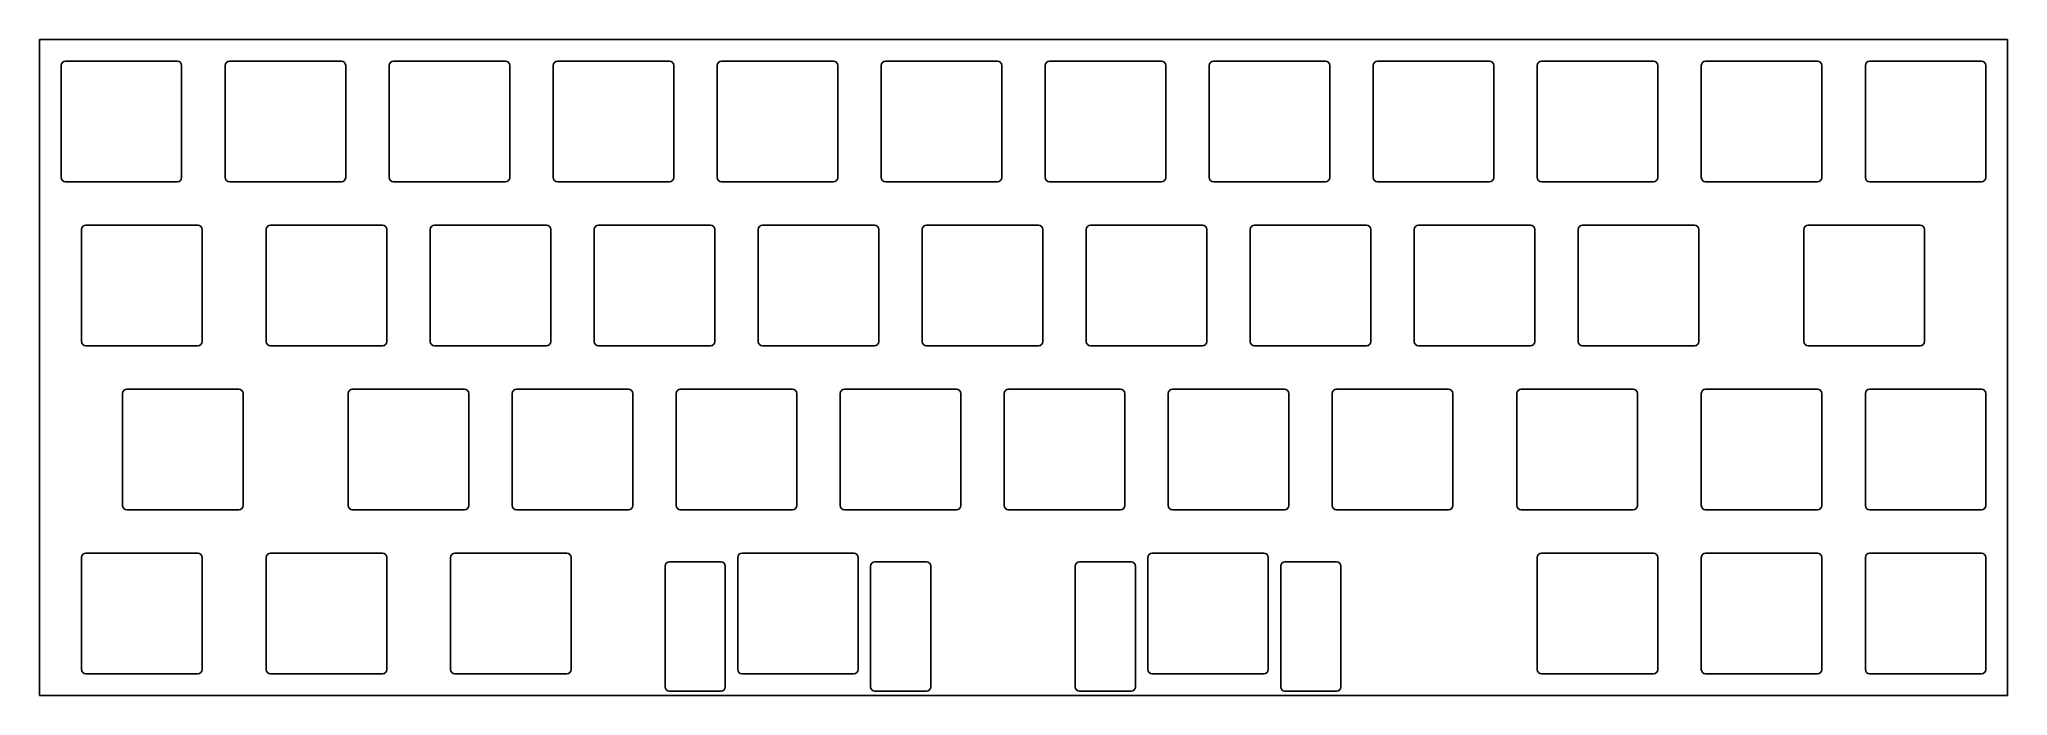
# Model space of a CAD drawing. Header units: millimetres. Extents: x 0 to 229, y -76 to 0.
import ezdxf

# ---------------------------------------------------------------- set-up
doc = ezdxf.new("R2010")
doc.units = ezdxf.units.MM

msp = doc.modelspace()

# ---------------------------------------------------------------- linework, layer by layer
for p, q in [((0, 0), (228.6, 0)), ((0, -76.2), (0, 0)), ((228.6, -76.2), (228.6, 0)), ((2.525, -3.025), (2.525, -16.025)), ((3.025, -2.525), (16.025, -2.525)), ((16.525, -3.025), (16.525, -16.025)), ((21.575, -3.025), (21.575, -16.025)), ((22.075, -2.525), (35.075, -2.525)), ((35.575, -3.025), (35.575, -16.025)), ((40.625, -3.025), (40.625, -16.025)), ((41.125, -2.525), (54.125, -2.525)), ((54.625, -3.025), (54.625, -16.025)), ((59.675, -3.025), (59.675, -16.025)), ((60.175, -2.525), (73.175, -2.525)), ((73.675, -3.025), (73.675, -16.025)), ((78.725, -3.025), (78.725, -16.025)), ((79.225, -2.525), (92.225, -2.525)), ((92.725, -3.025), (92.725, -16.025)), ((97.775, -3.025), (97.775, -16.025)), ((98.275, -2.525), (111.275, -2.525)), ((111.775, -3.025), (111.775, -16.025)), ((116.825, -3.025), (116.825, -16.025)), ((117.325, -2.525), (130.325, -2.525)), ((130.825, -3.025), (130.825, -16.025)), ((135.875, -3.025), (135.875, -16.025)), ((136.375, -2.525), (149.375, -2.525)), ((149.875, -3.025), (149.875, -16.025)), ((154.925, -3.025), (154.925, -16.025)), ((155.425, -2.525), (168.425, -2.525)), ((168.925, -3.025), (168.925, -16.025)), ((173.975, -3.025), (173.975, -16.025)), ((174.475, -2.525), (187.475, -2.525)), ((187.975, -3.025), (187.975, -16.025)), ((193.025, -3.025), (193.025, -16.025)), ((193.525, -2.525), (206.525, -2.525)), ((207.025, -3.025), (207.025, -16.025)), ((212.075, -3.025), (212.075, -16.025)), ((212.575, -2.525), (225.575, -2.525)), ((226.075, -3.025), (226.075, -16.025)), ((3.025, -16.525), (16.025, -16.525)), ((22.075, -16.525), (35.075, -16.525)), ((41.125, -16.525), (54.125, -16.525)), ((60.175, -16.525), (73.175, -16.525)), ((79.225, -16.525), (92.225, -16.525)), ((98.275, -16.525), (111.275, -16.525)), ((117.325, -16.525), (130.325, -16.525)), ((136.375, -16.525), (149.375, -16.525)), ((155.425, -16.525), (168.425, -16.525)), ((174.475, -16.525), (187.475, -16.525)), ((193.525, -16.525), (206.525, -16.525)), ((212.575, -16.525), (225.575, -16.525)), ((4.90625, -22.075), (4.90625, -35.075)), ((5.40625, -21.575), (18.40625, -21.575)), ((18.90625, -22.075), (18.90625, -35.075)), ((26.3375, -22.075), (26.3375, -35.075)), ((26.8375, -21.575), (39.8375, -21.575)), ((40.3375, -22.075), (40.3375, -35.075)), ((45.3875, -22.075), (45.3875, -35.075)), ((45.8875, -21.575), (58.8875, -21.575)), ((59.3875, -22.075), (59.3875, -35.075)), ((64.4375, -22.075), (64.4375, -35.075)), ((64.9375, -21.575), (77.9375, -21.575)), ((78.4375, -22.075), (78.4375, -35.075)), ((83.4875, -22.075), (83.4875, -35.075)), ((83.9875, -21.575), (96.9875, -21.575)), ((97.4875, -22.075), (97.4875, -35.075)), ((102.5375, -22.075), (102.5375, -35.075)), ((103.0375, -21.575), (116.0375, -21.575)), ((116.5375, -22.075), (116.5375, -35.075)), ((121.5875, -22.075), (121.5875, -35.075)), ((122.0875, -21.575), (135.0875, -21.575)), ((135.5875, -22.075), (135.5875, -35.075)), ((140.6375, -22.075), (140.6375, -35.075)), ((141.1375, -21.575), (154.1375, -21.575)), ((154.6375, -22.075), (154.6375, -35.075)), ((159.6875, -22.075), (159.6875, -35.075)), ((160.1875, -21.575), (173.1875, -21.575)), ((173.6875, -22.075), (173.6875, -35.075)), ((178.7375, -22.075), (178.7375, -35.075)), ((179.2375, -21.575), (192.2375, -21.575)), ((192.7375, -22.075), (192.7375, -35.075)), ((204.93125, -22.075), (204.93125, -35.075)), ((205.43125, -21.575), (218.43125, -21.575)), ((218.93125, -22.075), (218.93125, -35.075)), ((5.40625, -35.575), (18.40625, -35.575)), ((26.8375, -35.575), (39.8375, -35.575)), ((45.8875, -35.575), (58.8875, -35.575)), ((64.9375, -35.575), (77.9375, -35.575)), ((83.9875, -35.575), (96.9875, -35.575)), ((103.0375, -35.575), (116.0375, -35.575)), ((122.0875, -35.575), (135.0875, -35.575)), ((141.1375, -35.575), (154.1375, -35.575)), ((160.1875, -35.575), (173.1875, -35.575)), ((179.2375, -35.575), (192.2375, -35.575)), ((205.43125, -35.575), (218.43125, -35.575)), ((9.66875, -41.125), (9.66875, -54.125)), ((10.16875, -40.625), (23.16875, -40.625)), ((23.66875, -41.125), (23.66875, -54.125)), ((35.8625, -41.125), (35.8625, -54.125)), ((36.3625, -40.625), (49.3625, -40.625)), ((49.8625, -41.125), (49.8625, -54.125)), ((54.9125, -41.125), (54.9125, -54.125)), ((55.4125, -40.625), (68.4125, -40.625)), ((68.9125, -41.125), (68.9125, -54.125)), ((73.9625, -41.125), (73.9625, -54.125)), ((74.4625, -40.625), (87.4625, -40.625)), ((87.9625, -41.125), (87.9625, -54.125)), ((93.0125, -41.125), (93.0125, -54.125)), ((93.5125, -40.625), (106.5125, -40.625)), ((107.0125, -41.125), (107.0125, -54.125)), ((112.0625, -41.125), (112.0625, -54.125)), ((112.5625, -40.625), (125.5625, -40.625)), ((126.0625, -41.125), (126.0625, -54.125)), ((131.1125, -41.125), (131.1125, -54.125)), ((131.6125, -40.625), (144.6125, -40.625)), ((145.1125, -41.125), (145.1125, -54.125)), ((150.1625, -41.125), (150.1625, -54.125)), ((150.6625, -40.625), (163.6625, -40.625)), ((164.1625, -41.125), (164.1625, -54.125)), ((171.59375, -41.125), (171.59375, -54.125)), ((172.09375, -40.625), (185.09375, -40.625)), ((185.59375, -41.125), (185.59375, -54.125)), ((193.025, -41.125), (193.025, -54.125)), ((193.525, -40.625), (206.525, -40.625)), ((207.025, -41.125), (207.025, -54.125)), ((212.075, -41.125), (212.075, -54.125)), ((212.575, -40.625), (225.575, -40.625)), ((226.075, -41.125), (226.075, -54.125)), ((10.16875, -54.625), (23.16875, -54.625)), ((36.3625, -54.625), (49.3625, -54.625)), ((55.4125, -54.625), (68.4125, -54.625)), ((74.4625, -54.625), (87.4625, -54.625)), ((93.5125, -54.625), (106.5125, -54.625)), ((112.5625, -54.625), (125.5625, -54.625)), ((131.6125, -54.625), (144.6125, -54.625)), ((150.6625, -54.625), (163.6625, -54.625)), ((172.09375, -54.625), (185.09375, -54.625)), ((193.525, -54.625), (206.525, -54.625)), ((212.575, -54.625), (225.575, -54.625)), ((4.90625, -60.175), (4.90625, -73.175)), ((5.40625, -59.675), (18.40625, -59.675)), ((18.90625, -60.175), (18.90625, -73.175)), ((26.3375, -60.175), (26.3375, -73.175)), ((26.8375, -59.675), (39.8375, -59.675)), ((40.3375, -60.175), (40.3375, -73.175)), ((47.76875, -60.175), (47.76875, -73.175)), ((48.26875, -59.675), (61.26875, -59.675)), ((61.76875, -60.175), (61.76875, -73.175)), ((72.66825, -61.175), (72.66825, -75.175)), ((73.16825, -60.675), (79.16825, -60.675)), ((79.66825, -61.175), (79.66825, -75.175)), ((81.10625, -60.175), (81.10625, -73.175)), ((81.60625, -59.675), (94.60625, -59.675)), ((95.10625, -60.175), (95.10625, -73.175)), ((96.54425, -61.175), (96.54425, -75.175)), ((97.04425, -60.675), (103.04425, -60.675)), ((103.54425, -61.175), (103.54425, -75.175)), ((120.29325, -61.175), (120.29325, -75.175)), ((120.79325, -60.675), (126.79325, -60.675)), ((127.29325, -61.175), (127.29325, -75.175)), ((128.73125, -60.175), (128.73125, -73.175)), ((129.23125, -59.675), (142.23125, -59.675)), ((142.73125, -60.175), (142.73125, -73.175)), ((144.16925, -61.175), (144.16925, -75.175)), ((144.66925, -60.675), (150.66925, -60.675)), ((151.16925, -61.175), (151.16925, -75.175)), ((173.975, -60.175), (173.975, -73.175)), ((174.475, -59.675), (187.475, -59.675)), ((187.975, -60.175), (187.975, -73.175)), ((193.025, -60.175), (193.025, -73.175)), ((193.525, -59.675), (206.525, -59.675)), ((207.025, -60.175), (207.025, -73.175)), ((212.075, -60.175), (212.075, -73.175)), ((212.575, -59.675), (225.575, -59.675)), ((226.075, -60.175), (226.075, -73.175)), ((5.40625, -73.675), (18.40625, -73.675)), ((26.8375, -73.675), (39.8375, -73.675)), ((48.26875, -73.675), (61.26875, -73.675)), ((81.60625, -73.675), (94.60625, -73.675)), ((129.23125, -73.675), (142.23125, -73.675)), ((174.475, -73.675), (187.475, -73.675)), ((193.525, -73.675), (206.525, -73.675)), ((212.575, -73.675), (225.575, -73.675)), ((0, -76.2), (228.6, -76.2)), ((73.16825, -75.675), (79.16825, -75.675)), ((97.04425, -75.675), (103.04425, -75.675)), ((120.79325, -75.675), (126.79325, -75.675)), ((144.66925, -75.675), (150.66925, -75.675))]:
    msp.add_line(p, q)
for centre, start, end in [((3.025, -3.025), 90, 180), ((16.025, -3.025), 0, 90), ((22.075, -3.025), 90, 180), ((35.075, -3.025), 0, 90), ((41.125, -3.025), 90, 180), ((54.125, -3.025), 0, 90), ((60.175, -3.025), 90, 180), ((73.175, -3.025), 0, 90), ((79.225, -3.025), 90, 180), ((92.225, -3.025), 0, 90), ((98.275, -3.025), 90, 180), ((111.275, -3.025), 0, 90), ((117.325, -3.025), 90, 180), ((130.325, -3.025), 0, 90), ((136.375, -3.025), 90, 180), ((149.375, -3.025), 0, 90), ((155.425, -3.025), 90, 180), ((168.425, -3.025), 0, 90), ((174.475, -3.025), 90, 180), ((187.475, -3.025), 0, 90), ((193.525, -3.025), 90, 180), ((206.525, -3.025), 0, 90), ((212.575, -3.025), 90, 180), ((225.575, -3.025), 0, 90), ((3.025, -16.025), 180, 270), ((16.025, -16.025), 270, 0), ((22.075, -16.025), 180, 270), ((35.075, -16.025), 270, 0), ((41.125, -16.025), 180, 270), ((54.125, -16.025), 270, 0), ((60.175, -16.025), 180, 270), ((73.175, -16.025), 270, 0), ((79.225, -16.025), 180, 270), ((92.225, -16.025), 270, 0), ((98.275, -16.025), 180, 270), ((111.275, -16.025), 270, 0), ((117.325, -16.025), 180, 270), ((130.325, -16.025), 270, 0), ((136.375, -16.025), 180, 270), ((149.375, -16.025), 270, 0), ((155.425, -16.025), 180, 270), ((168.425, -16.025), 270, 0), ((174.475, -16.025), 180, 270), ((187.475, -16.025), 270, 0), ((193.525, -16.025), 180, 270), ((206.525, -16.025), 270, 0), ((212.575, -16.025), 180, 270), ((225.575, -16.025), 270, 0), ((5.40625, -22.075), 90, 180), ((18.40625, -22.075), 0, 90), ((26.8375, -22.075), 90, 180), ((39.8375, -22.075), 0, 90), ((45.8875, -22.075), 90, 180), ((58.8875, -22.075), 0, 90), ((64.9375, -22.075), 90, 180), ((77.9375, -22.075), 0, 90), ((83.9875, -22.075), 90, 180), ((96.9875, -22.075), 0, 90), ((103.0375, -22.075), 90, 180), ((116.0375, -22.075), 0, 90), ((122.0875, -22.075), 90, 180), ((135.0875, -22.075), 0, 90), ((141.1375, -22.075), 90, 180), ((154.1375, -22.075), 0, 90), ((160.1875, -22.075), 90, 180), ((173.1875, -22.075), 0, 90), ((179.2375, -22.075), 90, 180), ((192.2375, -22.075), 0, 90), ((205.43125, -22.075), 90, 180), ((218.43125, -22.075), 0, 90), ((5.40625, -35.075), 180, 270), ((18.40625, -35.075), 270, 0), ((26.8375, -35.075), 180, 270), ((39.8375, -35.075), 270, 0), ((45.8875, -35.075), 180, 270), ((58.8875, -35.075), 270, 0), ((64.9375, -35.075), 180, 270), ((77.9375, -35.075), 270, 0), ((83.9875, -35.075), 180, 270), ((96.9875, -35.075), 270, 0), ((103.0375, -35.075), 180, 270), ((116.0375, -35.075), 270, 0), ((122.0875, -35.075), 180, 270), ((135.0875, -35.075), 270, 0), ((141.1375, -35.075), 180, 270), ((154.1375, -35.075), 270, 0), ((160.1875, -35.075), 180, 270), ((173.1875, -35.075), 270, 0), ((179.2375, -35.075), 180, 270), ((192.2375, -35.075), 270, 0), ((205.43125, -35.075), 180, 270), ((218.43125, -35.075), 270, 0), ((10.16875, -41.125), 90, 180), ((23.16875, -41.125), 0, 90), ((36.3625, -41.125), 90, 180), ((49.3625, -41.125), 0, 90), ((55.4125, -41.125), 90, 180), ((68.4125, -41.125), 0, 90), ((74.4625, -41.125), 90, 180), ((87.4625, -41.125), 0, 90), ((93.5125, -41.125), 90, 180), ((106.5125, -41.125), 0, 90), ((112.5625, -41.125), 90, 180), ((125.5625, -41.125), 0, 90), ((131.6125, -41.125), 90, 180), ((144.6125, -41.125), 0, 90), ((150.6625, -41.125), 90, 180), ((163.6625, -41.125), 0, 90), ((172.09375, -41.125), 90, 180), ((185.09375, -41.125), 0, 90), ((193.525, -41.125), 90, 180), ((206.525, -41.125), 0, 90), ((212.575, -41.125), 90, 180), ((225.575, -41.125), 0, 90), ((10.16875, -54.125), 180, 270), ((23.16875, -54.125), 270, 0), ((36.3625, -54.125), 180, 270), ((49.3625, -54.125), 270, 0), ((55.4125, -54.125), 180, 270), ((68.4125, -54.125), 270, 0), ((74.4625, -54.125), 180, 270), ((87.4625, -54.125), 270, 0), ((93.5125, -54.125), 180, 270), ((106.5125, -54.125), 270, 0), ((112.5625, -54.125), 180, 270), ((125.5625, -54.125), 270, 0), ((131.6125, -54.125), 180, 270), ((144.6125, -54.125), 270, 0), ((150.6625, -54.125), 180, 270), ((163.6625, -54.125), 270, 0), ((172.09375, -54.125), 180, 270), ((185.09375, -54.125), 270, 0), ((193.525, -54.125), 180, 270), ((206.525, -54.125), 270, 0), ((212.575, -54.125), 180, 270), ((225.575, -54.125), 270, 0), ((5.40625, -60.175), 90, 180), ((18.40625, -60.175), 0, 90), ((26.8375, -60.175), 90, 180), ((39.8375, -60.175), 0, 90), ((48.26875, -60.175), 90, 180), ((61.26875, -60.175), 0, 90), ((73.16825, -61.175), 90, 180), ((79.16825, -61.175), 0, 90), ((81.60625, -60.175), 90, 180), ((94.60625, -60.175), 0, 90), ((97.04425, -61.175), 90, 180), ((103.04425, -61.175), 0, 90), ((120.79325, -61.175), 90, 180), ((126.79325, -61.175), 0, 90), ((129.23125, -60.175), 90, 180), ((142.23125, -60.175), 0, 90), ((144.66925, -61.175), 90, 180), ((150.66925, -61.175), 0, 90), ((174.475, -60.175), 90, 180), ((187.475, -60.175), 0, 90), ((193.525, -60.175), 90, 180), ((206.525, -60.175), 0, 90), ((212.575, -60.175), 90, 180), ((225.575, -60.175), 0, 90), ((5.40625, -73.175), 180, 270), ((18.40625, -73.175), 270, 0), ((26.8375, -73.175), 180, 270), ((39.8375, -73.175), 270, 0), ((48.26875, -73.175), 180, 270), ((61.26875, -73.175), 270, 0), ((73.16825, -75.175), 180, 270), ((79.16825, -75.175), 270, 0), ((81.60625, -73.175), 180, 270), ((94.60625, -73.175), 270, 0), ((97.04425, -75.175), 180, 270), ((103.04425, -75.175), 270, 0), ((120.79325, -75.175), 180, 270), ((126.79325, -75.175), 270, 0), ((129.23125, -73.175), 180, 270), ((142.23125, -73.175), 270, 0), ((144.66925, -75.175), 180, 270), ((150.66925, -75.175), 270, 0), ((174.475, -73.175), 180, 270), ((187.475, -73.175), 270, 0), ((193.525, -73.175), 180, 270), ((206.525, -73.175), 270, 0), ((212.575, -73.175), 180, 270), ((225.575, -73.175), 270, 0)]:
    msp.add_arc(centre, 0.5, start, end)

doc.saveas('drawing.dxf')
